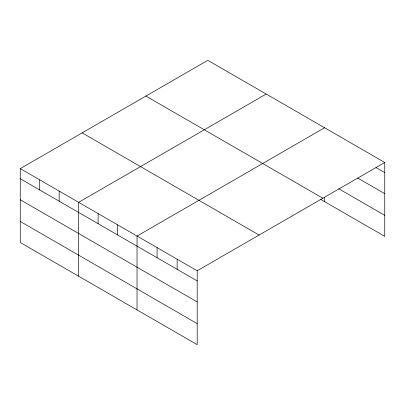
<?xml version="1.0" encoding="UTF-8"?>
<svg xmlns="http://www.w3.org/2000/svg" width="405" height="405" viewBox="0 0 405 405"><rect width="100%" height="100%" fill="white"/><g stroke="black" fill="none" stroke-linecap="round" stroke-linejoin="round"><path stroke-width="0.61" d="M20.25 168.622L197.194 270.778L197.194 344.665L20.25 242.504L20.25 168.622L207.805 60.335L384.75 162.496L384.75 236.378L320.806 199.462M266.196 94.051L78.641 202.333L78.641 276.215M324.587 127.762L137.032 236.044L137.032 309.931M197.194 270.778L384.75 162.496M376.078 167.604L384.75 172.611M357.65 178.008L384.75 193.656M338.681 188.74L384.75 215.333M145.911 96.071L322.856 198.227M82.144 132.886L259.089 235.047M20.25 178.737L197.194 280.893M20.25 199.781L197.194 301.938M20.25 221.459L197.194 323.62M324.587 197.311L324.587 201.644M177.142 259.2L177.142 269.315M157.089 247.622L157.089 257.737M117.572 224.81L117.572 234.925M98.106 213.572L98.106 223.687M59.176 191.094L59.176 201.209M39.715 179.86L39.715 189.975"/></g></svg>
